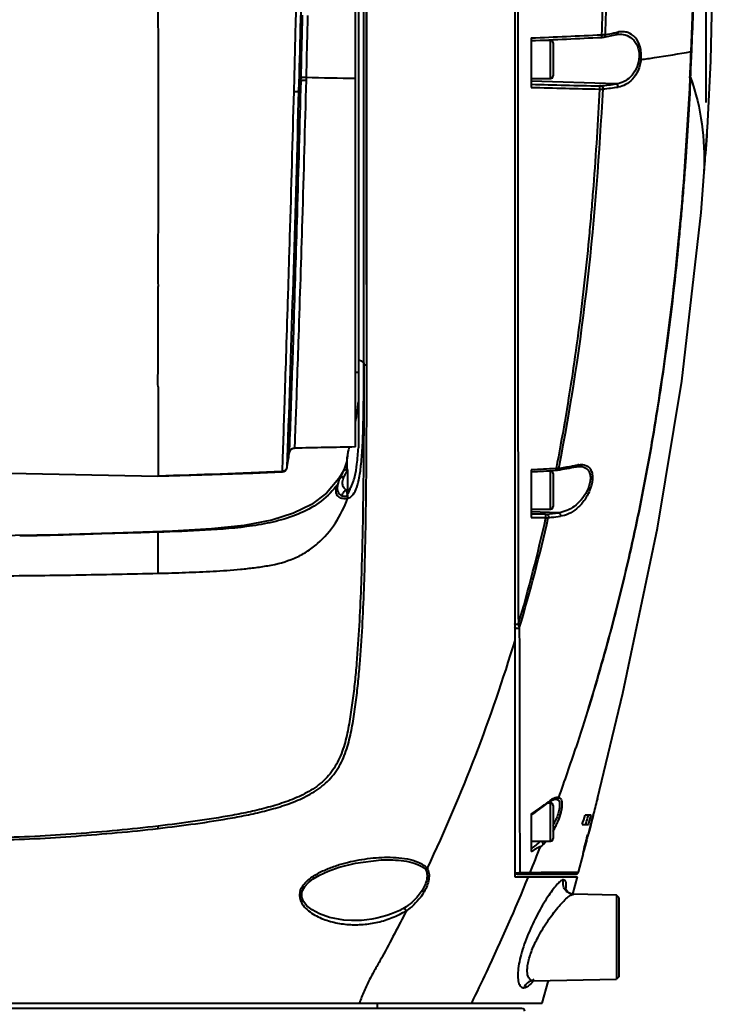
# Model space of a CAD drawing. Header units: millimetres. Extents: x 5828 to 6704, y 123 to 421.
# Drawn here: x 6464.51 to 6470.81, y 240.91 to 249.95 of the extents above; entities that cross this region are included whole.
import ezdxf

# ---------------------------------------------------------------- set-up
doc = ezdxf.new("R2010")
doc.units = ezdxf.units.MM
doc.layers.add('外形图', color=7, linetype='Continuous')
doc.layers.add('尺寸标注', color=7, linetype='Continuous')
doc.styles.add('微软雅黑', font='msyh.ttc', dxfattribs={"height": 1.5})
doc.dimstyles.new('尺寸标注_1_20比例', dxfattribs={"dimtxt": 1.5, "dimasz": 1.25, "dimexe": 0.5, "dimexo": 0.4, "dimgap": 0.5, "dimtad": 1, "dimdec": 1, "dimlfac": 20, "dimdsep": 46, "dimtxsty": '微软雅黑', "dimcen": 0.09, "dimadec": 0, "dimazin": 0, "dimtp": 0.01, "dimtm": 0.01, "dimtfac": 1, "dimtdec": 1, "dimtofl": 0, "dimtmove": 0, "dimatfit": 3, "dimfxl": 1, "dimtolj": 1, "dimarcsym": 0})

# ---------------------------------------------------------------- blocks, each defined once
blk = doc.blocks.new('*D803')
at = {"layer": 'Defpoints', "color": 0}
for p in [(6457.7723, 291.9396), (6457.7723, 248.7937), (6470.7605, 248.7922)]:
    blk.add_point(p, dxfattribs=at)
at = {"layer": '尺寸标注', "color": 0, "lineweight": -2}
for p, q in [((6457.7723, 249.1937), (6457.7723, 292.4396)), ((6470.7605, 249.1922), (6470.7605, 292.4396)), ((6469.5105, 291.9396), (6459.0223, 291.9396))]:
    blk.add_line(p, q, dxfattribs=at)
at = {"layer": '尺寸标注', "color": 0}
for points in [[(6459.0223, 292.1479), (6459.0223, 291.7312), (6457.7723, 291.9396)], [(6469.5105, 291.7312), (6469.5105, 292.1479), (6470.7605, 291.9396)]]:
    blk.add_solid(points, dxfattribs=at)
at = {"layer": '尺寸标注', "color": 0, "insert": (6464.0525, 293.2148), "char_height": 1.5, "attachment_point": 5, "style": '微软雅黑'}
blk.add_mtext('\\A1;\\A1;260', dxfattribs=at)

msp = doc.modelspace()

# ---------------------------------------------------------------- linework, layer by layer
at = {"layer": '外形图', "color": 7, "linetype": 'Continuous'}
for p, q in [((6467.6414, 246.8089), (6467.6414, 254.4427)), ((6467.6679, 246.8026), (6467.6668, 254.4678)), ((6469.0164, 254.4501), (6469.0164, 242.1371)), ((6467.5914, 254.3247), (6467.5914, 246.0464)), ((6467.6667, 248.2616), (6467.6668, 253.8011)), ((6467.5664, 246.0541), (6467.5664, 251.1293)), ((6469.81, 249.8112), (6469.8077, 249.8111)), ((6469.9444, 249.8121), (6469.97, 249.8151)), ((6469.9444, 249.8121), (6469.9444, 249.8121)), ((6469.97, 249.8151), (6469.97, 249.8151)), ((6469.1664, 249.7817), (6469.1664, 249.3309)), ((6469.262, 249.7621), (6469.3414, 249.7621)), ((6469.3414, 249.4121), (6469.3414, 249.7621)), ((6469.3664, 249.7371), (6469.3664, 249.4371)), ((6469.8285, 249.7894), (6469.8285, 249.7894)), ((6467.0664, 249.4188), (6467.0657, 249.3916)), ((6469.1664, 249.4121), (6469.3414, 249.4121)), ((6469.94, 249.3623), (6469.1664, 249.3891)), ((6470.7755, 249.0109), (6470.7762, 249.0216)), ((6467.6678, 246.8027), (6467.6667, 248.2616)), ((6467.5664, 246.7371), (6467.5914, 246.7371)), ((6465.7664, 246.601), (6465.7664, 245.7922)), ((6467.5753, 246.3372), (6467.5749, 246.3354)), ((6467.5753, 246.3372), (6467.575, 246.3354)), ((6466.9437, 245.8723), (6466.9498, 246.0455)), ((6466.9623, 246.0454), (6466.9604, 246.0001)), ((6466.9437, 245.8723), (6466.9536, 245.9461)), ((6466.9551, 245.9587), (6466.9533, 245.9437)), ((6466.9533, 245.9437), (6466.9536, 245.9458)), ((6466.9533, 245.9438), (6466.9533, 245.9437)), ((6466.9536, 245.9458), (6466.9602, 245.9972)), ((6467.4912, 245.9691), (6467.4915, 245.9733)), ((6466.8965, 245.8289), (6466.8967, 245.8334)), ((6467.4916, 245.8464), (6467.4914, 245.6912)), ((6469.1664, 245.8446), (6469.1664, 245.4106)), ((6469.3198, 245.8371), (6469.3414, 245.8371)), ((6469.3414, 245.4871), (6469.3414, 245.8371)), ((6469.3936, 245.8584), (6469.389, 245.8581)), ((6469.39, 245.8415), (6469.39, 245.8415)), ((6469.5759, 245.8744), (6469.576, 245.8744)), ((6469.5995, 245.8772), (6469.5996, 245.8772)), ((6465.7664, 245.7922), (6465.7653, 245.7873)), ((6465.7653, 245.7873), (6465.7653, 245.7873)), ((6467.4136, 245.7514), (6467.4032, 245.7172)), ((6467.4149, 245.7546), (6467.4136, 245.7514)), ((6467.4235, 245.7729), (6467.4149, 245.7546)), ((6467.4457, 245.8226), (6467.415, 245.7661)), ((6469.3664, 245.8121), (6469.3664, 245.5121)), ((6467.4032, 245.7172), (6467.3984, 245.6851)), ((6467.3984, 245.6853), (6467.3984, 245.6852)), ((6467.4914, 245.6912), (6467.4916, 245.6554)), ((6467.491, 245.6479), (6467.4895, 245.6471)), ((6467.491, 245.6479), (6467.4911, 245.648)), ((6469.1664, 245.4871), (6469.3414, 245.4871)), ((6469.4158, 245.4554), (6469.1664, 245.464)), ((6465.7664, 244.9032), (6465.7664, 245.2776)), ((6469.7714, 242.8495), (6469.7697, 242.8429)), ((6469.7699, 242.8429), (6469.7715, 242.8495)), ((6469.7714, 242.8495), (6469.7714, 242.8495)), ((6469.7715, 242.8495), (6469.7714, 242.8495)), ((6469.7715, 242.8495), (6469.7716, 242.8495)), ((6469.7716, 242.8495), (6469.7715, 242.8495)), ((6469.3209, 242.8121), (6469.3414, 242.8121)), ((6469.3321, 242.8273), (6469.3233, 242.8208)), ((6469.3321, 242.8273), (6469.3234, 242.8208)), ((6469.3266, 242.8164), (6469.3447, 242.8287)), ((6469.3266, 242.8164), (6469.3266, 242.8164)), ((6469.3414, 242.4621), (6469.3414, 242.8121)), ((6469.3664, 242.7871), (6469.3664, 242.4871)), ((6469.3871, 242.8448), (6469.3874, 242.8448)), ((6469.3874, 242.8448), (6469.3976, 242.8443)), ((6469.1664, 242.7081), (6469.1664, 242.3673)), ((6469.7127, 242.7001), (6469.6583, 242.7001)), ((6469.679, 242.671), (6469.687, 242.6996)), ((6469.6922, 242.5383), (6469.7325, 242.695)), ((6469.7227, 242.6572), (6469.7305, 242.6872)), ((6469.7319, 242.6951), (6469.7302, 242.6885)), ((6469.6309, 242.6133), (6469.6882, 242.6133)), ((6469.7091, 242.6078), (6469.6892, 242.5319)), ((6469.6922, 242.5383), (6469.7101, 242.6076)), ((6469.6892, 242.5383), (6469.6922, 242.5383)), ((6469.6905, 242.5316), (6469.6922, 242.5383)), ((6469.1664, 242.4621), (6469.3414, 242.4621)), ((6469.6556, 242.4342), (6469.6617, 242.4343)), ((6469.5985, 242.1804), (6469.6423, 242.3485)), ((6467.8297, 242.292), (6467.8313, 242.292)), ((6469.0164, 242.1371), (6469.5871, 242.1371)), ((6469.0414, 242.1621), (6469.5744, 242.1621)), ((6469.0615, 242.1776), (6469.0948, 242.1776)), ((6469.137, 242.1776), (6469.1577, 242.1776)), ((6469.5391, 242.1796), (6469.5952, 242.1805)), ((6469.5441, 241.98), (6469.587, 242.1371)), ((6469.5952, 242.1805), (6469.5986, 242.1807)), ((6469.9419, 241.9709), (6469.5518, 241.9777)), ((6469.9664, 241.9459), (6469.9419, 241.9709)), ((6469.9419, 241.9709), (6469.9419, 241.2032)), ((6469.9664, 241.2282), (6469.9664, 241.9459)), ((6467.5288, 241.7374), (6467.5286, 241.7374)), ((6469.9664, 241.2282), (6469.9419, 241.2032)), ((6469.1872, 241.1901), (6469.9419, 241.2032)), ((6469.2662, 240.9866), (6469.3248, 241.1925)), ((6459.9076, 240.9866), (6469.2662, 240.9866)), ((6467.7664, 240.9371), (6467.7664, 240.9866)), ((6469.0823, 240.9371), (6459.4506, 240.9371))]:
    msp.add_line(p, q, dxfattribs=at)
for points in [[(6470.7762, 249.0216), (6470.8016, 249.5722), (6470.8145, 250.1416), (6470.8149, 250.7216), (6470.8055, 251.2303), (6470.7892, 251.6919)], [(6469.8089, 249.7873), (6469.8171, 249.7879), (6469.8285, 249.7894)], [(6469.7716, 242.8495), (6470.0025, 243.8106), (6470.317, 245.3148), (6470.5391, 246.6554), (6470.7158, 248.1909), (6470.7755, 249.0108)], [(6467.4914, 245.969), (6467.4836, 245.916), (6467.4657, 245.8618), (6467.4475, 245.8216)], [(6461.636, 245.8754), (6463.5101, 245.8328), (6465.7653, 245.7873)], [(6466.8965, 245.8289), (6466.9, 245.8292), (6466.9125, 245.8322), (6466.9232, 245.838), (6466.9317, 245.8457), (6466.9379, 245.8543), (6466.9416, 245.8631), (6466.9434, 245.8708), (6466.9436, 245.872)], [(6469.39, 245.8415), (6469.3983, 245.8422), (6469.4048, 245.8431)], [(6469.576, 245.8744), (6469.5923, 245.8768), (6469.5994, 245.8772)], [(6467.415, 245.7661), (6467.2998, 245.6331), (6467.1632, 245.5303), (6467.0008, 245.4499), (6466.8025, 245.3868), (6466.551, 245.3387), (6466.2531, 245.3077), (6465.8996, 245.2883), (6465.4486, 245.2733), (6464.856, 245.2524), (6464.2664, 245.2435)], [(6465.7653, 245.787), (6466.1643, 245.7992), (6466.6298, 245.817), (6466.8964, 245.8288)], [(6467.4476, 245.8216), (6467.4375, 245.8014), (6467.4235, 245.7729)], [(6469.1664, 242.7006), (6469.208, 242.7297), (6469.2765, 242.7791), (6469.3266, 242.8164)], [(6469.3447, 242.8287), (6469.3737, 242.8423), (6469.3871, 242.8448)], [(6467.0791, 242.0031), (6467.0828, 242.0131), (6467.104, 242.0491), (6467.1364, 242.0838), (6467.1804, 242.1181), (6467.2386, 242.1529), (6467.315, 242.1884), (6467.4179, 242.2251), (6467.5642, 242.262), (6467.7981, 242.291), (6467.8297, 242.292)], [(6469.5744, 242.1621), (6469.5861, 242.165), (6469.5951, 242.173), (6469.5986, 242.1807)], [(6467.5288, 241.7374), (6467.4589, 241.7415), (6467.3278, 241.7661), (6467.2364, 241.7993), (6467.1701, 241.8359), (6467.1232, 241.8736), (6467.0921, 241.9122), (6467.0763, 241.9514), (6467.0762, 241.9915), (6467.0791, 242.0031)], [(6469.5518, 241.9777), (6469.5372, 241.9794), (6469.5043, 241.9942), (6469.4833, 242.0172), (6469.4771, 242.031)], [(6469.1897, 241.2052), (6469.1726, 241.1884), (6469.1744, 241.1882), (6469.1873, 241.1901)]]:
    msp.add_lwpolyline(points, dxfattribs=at)
for centre, radius, start, end in [((6462.938, 392.6986), 143.0526, 272.495439, 272.752566), ((6469.8051, 250.3549), 0.5437, 270.51166, 271.77625), ((6468.0728, 259.083), 9.4579, 280.6979, 281.41311), ((6467.9458, 259.829), 10.1943, 280.72173, 281.16587), ((6468.1888, 258.5931), 8.9347, 281.17182, 281.30651), ((6468.1871, 258.6016), 8.9434, 281.3065, 281.42432), ((6470.0139, 249.4547), 0.3847, 96.60867, 98.29547), ((6463.0653, 389.6922), 140.0673, 272.496518, 272.759586), ((6469.3414, 249.7371), 0.025, 0, 90), ((6431.7487, 251.3507), 38.9112, 357.15252, 357.50511), ((6432.9791, 251.2968), 37.6853, 357.1456, 357.50796), ((6469.4266, 243.0757), 6.5514, 83.51251, 83.6828), ((6455.1676, 251.3832), 12.0638, 350.05378, 350.49765), ((6467.4983, 258.3865), 8.9702, 267.55232, 270.43547), ((6472.4571, 378.0735), 128.7564, 268.535542, 268.811856), ((6469.3414, 249.4371), 0.025, 270, 0), ((6468.8299, 257.7438), 8.4547, 276.60978, 277.54477), ((5995.6807, 262.1995), 471.5457, 358.035987, 358.432367), ((6472.5891, 381.6062), 132.3196, 268.517803, 268.787392), ((6468.7343, 258.5992), 9.3455, 276.67448, 277.52558), ((6465.2613, 246.6915), 2.3411, 353.08851, 354.45726), ((6465.5237, 246.6596), 2.0768, 351.06753, 353.08864), ((6465.7621, 246.6232), 1.8356, 349.54599, 350.9793), ((6464.2963, 301.9071), 56.134, 271.50069, 272.65504), ((6470.2632, 244.4236), 3.1158, 152.82201, 153.3089), ((6462.7076, 350.9527), 105.3234, 273.515823, 273.637665), ((6469.3414, 245.8121), 0.025, 0, 90), ((6469.3987, 246.0666), 0.2083, 268.58338, 271.02245), ((6468.1811, 253.0284), 7.2887, 279.66591, 281.03301), ((6468.0491, 253.8478), 8.1047, 279.72236, 280.54769), ((6468.3891, 252.008), 6.2338, 280.5712, 280.95342), ((6468.3847, 252.0308), 6.257, 280.95327, 281.1033), ((6469.6279, 245.6946), 0.2, 98.13612, 101.03723), ((6468.7875, 245.1598), 1.4666, 153.72263, 154.88346), ((6469.2813, 244.9184), 2.0163, 153.33819, 153.78461), ((6466.7685, 246.1817), 0.788, 321.78242, 323.44399), ((6468.429, 245.2211), 1.139, 154.30305, 154.44734), ((6467.3688, 245.7384), 0.0417, 321.50884, 325.10085), ((6469.3414, 245.5121), 0.025, 270, 0), ((6453.8103, 248.8874), 15.8754, 343.71444, 347.348), ((6453.782, 248.9497), 15.9382, 343.42482, 347.16887), ((6468.5804, 252.6005), 7.1938, 275.79038, 276.66847), ((6470.7571, 244.8839), 1.766, 194.70787, 195.80083), ((6466.3903, 246.74), 4.8953, 304.54913, 306.81124), ((6469.3414, 242.7871), 0.025, 0, 90), ((6437.2579, 251.0894), 33.5414, 345.50667, 345.76724), ((6435.8793, 251.3234), 34.9356, 345.70113, 345.95129), ((6468.8127, 242.9004), 0.6278, 335.19721, 338.25526), ((6447.9641, 249.5107), 22.7381, 342.34184, 342.57111), ((6443.4882, 250.067), 27.215, 344.10565, 344.23099), ((6443.3287, 250.1052), 27.4034, 344.13379, 344.32229), ((6437.3963, 251.0537), 33.3984, 345.35186, 345.49487), ((6468.7935, 242.9091), 0.6488, 331.86204, 334.57827), ((6468.7375, 242.8997), 0.7192, 331.02998, 333.75795), ((6468.7948, 242.9085), 0.6474, 334.57628, 335.21372), ((6468.712, 242.9126), 0.7479, 333.74057, 334.08308), ((6468.6961, 242.9202), 0.7655, 334.08918, 337.06054), ((6468.6995, 242.9189), 0.7618, 337.05081, 338.92242), ((6469.3414, 242.4871), 0.025, 270, 0), ((6475.5998, 240.8833), 6.1433, 164.64787, 164.98333), ((6466.0404, 243.4631), 3.7656, 344.68738, 345.13161), ((6469.553, 242.5971), 0.1507, 324.57464, 329.44515), ((6453.8993, 246.691), 16.3285, 345.1164, 345.24348), ((6451.8773, 249.1833), 18.6464, 337.93163, 338.70351), ((6467.6279, 244.4025), 2.532, 307.42103, 309.94208), ((6464.9303, 243.7072), 4.9027, 344.74921, 345.01308), ((6469.0414, 242.1871), 0.025, 180, 270), ((6467.1942, 241.9671), 0.1386, 162.70928, 163.84786), ((6467.2048, 241.9632), 0.1498, 161.41732, 162.45432), ((6467.0598, 240.0596), 2.2471, 59.77732, 60.32886), ((6469.0219, 242.068), 0.4614, 354.90819, 355.67305), ((6468.8721, 241.4335), 0.3983, 321.67432, 321.97576), ((6469.0823, 240.9121), 0.025, 1, 90)]:
    msp.add_arc(centre, radius, start, end, dxfattribs=at)
for points, knots in [([(6467.273, 265.7851), (6467.2359, 265.4392), (6467.2422, 264.9154), (6467.2378, 264.2198), (6467.235, 263.6978), (6467.2329, 263.1761), (6467.2274, 262.481), (6467.2217, 261.613), (6467.2128, 260.5726), (6467.2022, 259.5343), (6467.1899, 258.4986), (6467.1715, 257.1255), (6467.1439, 255.4195), (6467.1036, 253.3831), (6467.0572, 251.343), (6467.0213, 249.9812), (6467.0028, 249.2938)], [0, 0, 0, 0, 0.063291, 0.094943, 0.126588, 0.158221, 0.189839, 0.253018, 0.316102, 0.379068, 0.441886, 0.504475, 0.628839, 0.752232, 0.874923, 1, 1, 1, 1]), ([(6469.0421, 254.4497), (6469.0422, 254.4483), (6469.0418, 254.4424), (6469.0422, 254.4292), (6469.042, 254.4073), (6469.0421, 254.3767), (6469.0421, 254.3373), (6469.0421, 254.2676), (6469.0421, 254.1591), (6469.0422, 254.0039), (6469.0422, 253.8163), (6469.0423, 253.5979), (6469.0424, 253.2507), (6469.0425, 252.7549), (6469.0426, 252.097), (6469.0428, 251.3707), (6469.0429, 250.5992), (6469.043, 249.8074), (6469.0431, 248.7676), (6469.0437, 247.4867), (6469.0458, 245.9617), (6469.0478, 244.9447), (6469.049, 244.4355)], [0, 0, 0, 0, 0.000441, 0.001758, 0.003948, 0.007007, 0.010935, 0.015729, 0.027898, 0.04344, 0.062228, 0.084094, 0.108852, 0.16624, 0.232634, 0.305948, 0.383819, 0.463745, 0.543154, 0.69533, 0.847455, 1, 1, 1, 1]), ([(6469.81, 249.8112), (6469.8192, 250.0734), (6469.8337, 250.5916), (6469.8464, 251.3515), (6469.8484, 252.0687), (6469.8461, 252.7206), (6469.8456, 253.287), (6469.8466, 253.75), (6469.8463, 254.0946), (6469.846, 254.2831), (6469.8463, 254.3555)], [0, 0, 0, 0, 0.173231, 0.342175, 0.501648, 0.646637, 0.772533, 0.875538, 0.952239, 1, 1, 1, 1]), ([(6469.8423, 249.8126), (6469.8517, 250.0739), (6469.8669, 250.59), (6469.8801, 251.3469), (6469.8821, 252.0614), (6469.8804, 252.711), (6469.8797, 253.2756), (6469.8809, 253.7371), (6469.8804, 254.0808), (6469.88, 254.2689), (6469.8802, 254.3411)], [0, 0, 0, 0, 0.173163, 0.342035, 0.501447, 0.646447, 0.772349, 0.875403, 0.952161, 1, 1, 1, 1]), ([(6470.6229, 249.6569), (6470.641, 250.0787), (6470.6634, 250.8768), (6470.6688, 251.9492), (6470.6689, 252.7313), (6470.6686, 253.1374), (6470.6692, 253.2692)], [0, 0, 0, 0, 0.350573, 0.662852, 0.890509, 1, 1, 1, 1]), ([(6470.6287, 249.6582), (6470.6386, 249.887), (6470.6545, 250.3396), (6470.6682, 251.0012), (6470.6733, 251.6188), (6470.6739, 252.0935), (6470.6739, 252.4311), (6470.6737, 252.6461), (6470.6735, 252.832), (6470.6733, 252.9867), (6470.6732, 253.0957), (6470.6732, 253.1656), (6470.6732, 253.2061), (6470.6733, 253.2353), (6470.6732, 253.2613), (6470.6736, 253.2674), (6470.6733, 253.2798), (6470.6735, 253.2785)], [0, 0, 0, 0, 0.189739, 0.375188, 0.548264, 0.70144, 0.76846, 0.828024, 0.879534, 0.922465, 0.956276, 0.969674, 0.980686, 0.98926, 0.995342, 0.998915, 1, 1, 1, 1]), ([(6467.0501, 249.2995), (6467.0606, 249.6866), (6467.0741, 250.2009), (6467.0875, 250.7152), (6467.0908, 250.8424)], [0, 0, 0, 0, 0.752665, 1, 1, 1, 1]), ([(6465.7664, 250.4842), (6465.7629, 250.3538), (6465.7638, 250.0925), (6465.7682, 249.7014), (6465.7664, 249.3127), (6465.7659, 248.8092), (6465.7679, 248.2109), (6465.7646, 247.7406), (6465.7664, 247.5158)], [0, 0, 0, 0, 0.131821, 0.26403, 0.395342, 0.524667, 0.772852, 1, 1, 1, 1]), ([(6467.0803, 249.9883), (6467.0791, 249.9407), (6467.0744, 249.7508), (6467.0698, 249.561), (6467.0664, 249.4188)], [0, 0, 0, 0, 0.250794, 1, 1, 1, 1]), ([(6467.1291, 249.9871), (6467.1279, 249.94), (6467.1232, 249.7525), (6467.1186, 249.5649), (6467.1152, 249.4244)], [0, 0, 0, 0, 0.250798, 1, 1, 1, 1]), ([(6469.8102, 249.7985), (6469.8102, 249.7994), (6469.8103, 249.8036), (6469.8101, 249.8079), (6469.81, 249.8112)], [0, 0, 0, 0, 0.220557, 1, 1, 1, 1]), ([(6469.8423, 249.8126), (6469.8409, 249.8125), (6469.8341, 249.8119), (6469.8273, 249.8116), (6469.822, 249.8114)], [0, 0, 0, 0, 0.217762, 1, 1, 1, 1]), ([(6469.8285, 249.7894), (6469.8327, 249.7902), (6469.841, 249.7972), (6469.8426, 249.8073), (6469.8423, 249.8126)], [0, 0, 0, 0, 0.441308, 1, 1, 1, 1]), ([(6469.9444, 249.8121), (6469.9485, 249.8129), (6469.9535, 249.8168), (6469.9561, 249.8219), (6469.9566, 249.8233)], [0, 0, 0, 0, 0.729925, 1, 1, 1, 1]), ([(6469.9566, 249.8233), (6469.957, 249.8242), (6469.9583, 249.8281), (6469.9587, 249.8322), (6469.9586, 249.8354)], [0, 0, 0, 0, 0.230831, 1, 1, 1, 1]), ([(6470.1667, 249.5852), (6470.1683, 249.6052), (6470.1699, 249.6444), (6470.1577, 249.7149), (6470.1217, 249.7873), (6470.0598, 249.8298), (6470.008, 249.8399), (6469.9824, 249.8383), (6469.9696, 249.8368)], [0, 0, 0, 0, 0.162395, 0.315774, 0.577457, 0.793532, 0.896008, 1, 1, 1, 1]), ([(6469.97, 249.8151), (6469.9935, 249.816), (6470.0426, 249.8085), (6470.1075, 249.7627), (6470.1483, 249.6834), (6470.1515, 249.6199), (6470.1474, 249.5869)], [0, 0, 0, 0, 0.214139, 0.437733, 0.697687, 1, 1, 1, 1]), ([(6469.8089, 249.7873), (6469.8092, 249.7873), (6469.8096, 249.7889), (6469.8101, 249.7921), (6469.8102, 249.7958), (6469.8102, 249.7985)], [0, 0, 0, 0, 0.093382, 0.306395, 1, 1, 1, 1]), ([(6470.1667, 249.5852), (6470.2075, 249.5908), (6470.3599, 249.6126), (6470.5118, 249.6377), (6470.6229, 249.6569)], [0, 0, 0, 0, 0.267692, 1, 1, 1, 1]), ([(6470.6229, 249.6569), (6470.6235, 249.657), (6470.6255, 249.6573), (6470.6275, 249.6576), (6470.6287, 249.6582)], [0, 0, 0, 0, 0.32898, 1, 1, 1, 1]), ([(6470.1474, 249.5869), (6470.14, 249.5279), (6470.1001, 249.4436), (6470.0111, 249.3794), (6469.9633, 249.365), (6469.94, 249.3623)], [0, 0, 0, 0, 0.549147, 0.783971, 1, 1, 1, 1]), ([(6470.1668, 249.5852), (6470.1629, 249.5506), (6470.1453, 249.486), (6470.0952, 249.4068), (6470.0311, 249.3541), (6469.9819, 249.3374), (6469.9582, 249.3342)], [0, 0, 0, 0, 0.299374, 0.565074, 0.794515, 1, 1, 1, 1]), ([(6467.0659, 249.3916), (6467.0558, 248.9863), (6467.0352, 248.2374), (6467.0045, 247.2419), (6466.98, 246.5272), (6466.9671, 246.156), (6466.9618, 246.0315)], [0, 0, 0, 0, 0.361803, 0.668555, 0.888802, 1, 1, 1, 1]), ([(6467.1146, 249.397), (6467.104, 248.9721), (6467.0822, 248.1942), (6467.0534, 247.2802), (6467.0331, 246.6869), (6467.0222, 246.3781), (6467.0143, 246.1743), (6467.0108, 246.0745), (6467.0091, 246.0433)], [0, 0, 0, 0, 0.379986, 0.69577, 0.817656, 0.910707, 0.972082, 1, 1, 1, 1]), ([(6467.0659, 249.3916), (6467.0671, 249.393), (6467.073, 249.3945), (6467.0831, 249.3962), (6467.0978, 249.3971), (6467.1087, 249.3971), (6467.1146, 249.397)], [0, 0, 0, 0, 0.114334, 0.336495, 0.645485, 1, 1, 1, 1]), ([(6467.0664, 249.4193), (6467.0677, 249.4209), (6467.0738, 249.4221), (6467.0835, 249.4237), (6467.0981, 249.4245), (6467.109, 249.4246), (6467.1152, 249.4244)], [0, 0, 0, 0, 0.126372, 0.337372, 0.623033, 1, 1, 1, 1]), ([(6470.6176, 249.4201), (6470.6047, 249.1621), (6470.5855, 248.8424), (6470.5573, 248.4609), (6470.5416, 248.2746), (6470.5246, 248.0877), (6470.5019, 247.8374), (6470.4699, 247.523), (6470.4234, 247.1442), (6470.3716, 246.7635), (6470.2955, 246.2528), (6470.183, 245.6114), (6470.0135, 244.8423), (6469.8123, 244.0735), (6469.6566, 243.565), (6469.5721, 243.312)], [0, 0, 0, 0, 0.124647, 0.154554, 0.184622, 0.214866, 0.245096, 0.305914, 0.367408, 0.429252, 0.491337, 0.616597, 0.743424, 0.87128, 1, 1, 1, 1]), ([(6470.6119, 249.4177), (6470.5866, 248.9109), (6470.5172, 247.8955), (6470.3575, 246.6278), (6470.1801, 245.6109), (6470.0109, 244.842), (6469.8097, 244.0736), (6469.6548, 243.5652), (6469.5721, 243.312)], [0, 0, 0, 0, 0.245063, 0.491271, 0.616565, 0.743437, 0.871357, 1, 1, 1, 1]), ([(6469.94, 249.3623), (6469.9454, 249.3615), (6469.9559, 249.353), (6469.9585, 249.3406), (6469.9582, 249.3342)], [0, 0, 0, 0, 0.460147, 1, 1, 1, 1]), ([(6470.6118, 249.4177), (6470.6125, 249.4179), (6470.6145, 249.4184), (6470.6165, 249.4192), (6470.6176, 249.4201)], [0, 0, 0, 0, 0.317252, 1, 1, 1, 1]), ([(6470.6176, 249.4201), (6470.6677, 249.2842), (6470.7345, 249.0028), (6470.7451, 248.7153), (6470.7418, 248.5738)], [0, 0, 0, 0, 0.505738, 1, 1, 1, 1]), ([(6467.0028, 249.2938), (6466.9909, 248.8524), (6466.9727, 248.2159), (6466.9481, 247.4094), (6466.9322, 246.904), (6466.9188, 246.4874), (6466.9078, 246.1713), (6466.9018, 245.9646), (6466.8972, 245.8642), (6466.8966, 245.8334)], [0, 0, 0, 0, 0.382677, 0.551738, 0.699218, 0.820783, 0.912939, 0.973277, 1, 1, 1, 1]), ([(6467.0029, 249.2937), (6467.0088, 249.2936), (6467.0193, 249.2936), (6467.0334, 249.2947), (6467.043, 249.2963), (6467.0487, 249.2979), (6467.05, 249.2994)], [0, 0, 0, 0, 0.372473, 0.660492, 0.875475, 1, 1, 1, 1]), ([(6469.7889, 249.3162), (6469.7727, 249.0219), (6469.7509, 248.656), (6469.7153, 248.2193), (6469.6905, 247.9334), (6469.6532, 247.5759), (6469.6025, 247.1467), (6469.522, 246.5731), (6469.4489, 246.1439), (6469.3936, 245.8584)], [0, 0, 0, 0, 0.253873, 0.315618, 0.377342, 0.501113, 0.625133, 0.749583, 1, 1, 1, 1]), ([(6469.4178, 245.8595), (6469.53, 246.4278), (6469.7042, 247.5775), (6469.7891, 248.7361), (6469.8205, 249.3171)], [0, 0, 0, 0, 0.498923, 1, 1, 1, 1]), ([(6469.8031, 249.3453), (6469.802, 249.3452), (6469.7967, 249.3447), (6469.7914, 249.3447), (6469.7872, 249.3448)], [0, 0, 0, 0, 0.212724, 1, 1, 1, 1]), ([(6469.7873, 249.3448), (6469.788, 249.3438), (6469.7883, 249.3402), (6469.7889, 249.3343), (6469.7891, 249.3258), (6469.789, 249.3196), (6469.7889, 249.3162)], [0, 0, 0, 0, 0.128311, 0.349423, 0.640441, 1, 1, 1, 1]), ([(6469.7889, 249.3162), (6469.7918, 249.3161), (6469.8024, 249.316), (6469.8129, 249.3162), (6469.8205, 249.3171)], [0, 0, 0, 0, 0.279329, 1, 1, 1, 1]), ([(6469.8031, 249.3453), (6469.8084, 249.3444), (6469.8184, 249.3356), (6469.8208, 249.3235), (6469.8205, 249.3171)], [0, 0, 0, 0, 0.453764, 1, 1, 1, 1]), ([(6470.7418, 248.5738), (6470.7455, 248.6132), (6470.7585, 248.7588), (6470.7693, 248.9045), (6470.7755, 249.0109)], [0, 0, 0, 0, 0.270712, 1, 1, 1, 1]), ([(6465.7664, 246.6026), (6465.7651, 246.6697), (6465.7674, 246.8103), (6465.7693, 247.0302), (6465.7682, 247.2677), (6465.7672, 247.4317), (6465.7664, 247.5163)], [0, 0, 0, 0, 0.220447, 0.46165, 0.722004, 1, 1, 1, 1]), ([(6467.5914, 246.8451), (6467.5979, 246.8451), (6467.6104, 246.8434), (6467.6268, 246.8358), (6467.6384, 246.8239), (6467.6414, 246.8137), (6467.6414, 246.8089)], [0, 0, 0, 0, 0.285451, 0.551512, 0.787656, 1, 1, 1, 1]), ([(6467.6415, 246.8089), (6467.6415, 246.5834), (6467.6408, 246.2448), (6467.6372, 245.7927), (6467.6327, 245.4523), (6467.6257, 245.1112), (6467.6152, 244.7694), (6467.5997, 244.4272), (6467.5807, 244.1418), (6467.5596, 243.9137), (6467.5398, 243.7428), (6467.5151, 243.5725), (6467.4831, 243.4037), (6467.4352, 243.2392), (6467.353, 243.0889), (6467.2327, 242.9682), (6467.088, 242.8815), (6466.9323, 242.8181), (6466.7715, 242.7686), (6466.6075, 242.7292), (6466.3858, 242.6855), (6466.1054, 242.6414), (6465.8798, 242.6125), (6465.7665, 242.5993)], [0, 0, 0, 0, 0.124235, 0.186591, 0.249109, 0.311778, 0.374583, 0.437511, 0.500557, 0.532125, 0.563724, 0.595349, 0.626943, 0.658348, 0.689416, 0.720241, 0.750985, 0.781797, 0.812669, 0.843625, 0.874687, 0.937139, 1, 1, 1, 1]), ([(6465.7665, 242.5781), (6465.8802, 242.5913), (6466.1068, 242.6195), (6466.3885, 242.663), (6466.6115, 242.7061), (6466.7768, 242.7452), (6466.9397, 242.7938), (6467.0981, 242.8573), (6467.2475, 242.9438), (6467.3736, 243.0654), (6467.4613, 243.2181), (6467.5116, 243.3856), (6467.5449, 243.5561), (6467.5694, 243.7276), (6467.5894, 243.8993), (6467.6104, 244.1283), (6467.6291, 244.4147), (6467.6442, 244.758), (6467.6543, 245.1007), (6467.6608, 245.4427), (6467.6648, 245.784), (6467.6675, 246.2372), (6467.6685, 246.5767), (6467.6678, 246.8027)], [0, 0, 0, 0, 0.062651, 0.124929, 0.155942, 0.186899, 0.217846, 0.248877, 0.280124, 0.311715, 0.343533, 0.375325, 0.406983, 0.438568, 0.470093, 0.501569, 0.564393, 0.62707, 0.689605, 0.751998, 0.814243, 0.876331, 1, 1, 1, 1]), ([(6467.629, 246.0622), (6467.6349, 246.1734), (6467.6407, 246.4224), (6467.6414, 246.6713), (6467.6414, 246.8089)], [0, 0, 0, 0, 0.447441, 1, 1, 1, 1]), ([(6467.6415, 246.8089), (6467.6415, 246.8077), (6467.6446, 246.8055), (6467.6532, 246.8033), (6467.6616, 246.8026), (6467.6678, 246.8027)], [0, 0, 0, 0, 0.124377, 0.337525, 1, 1, 1, 1]), ([(6467.0091, 246.0434), (6466.9949, 246.0431), (6466.9703, 246.0302), (6466.9615, 246.0068), (6466.9602, 245.9972)], [0, 0, 0, 0, 0.595007, 1, 1, 1, 1]), ([(6466.9605, 246.0001), (6466.962, 246.0115), (6466.9736, 246.0342), (6466.9975, 246.0431), (6467.0091, 246.0433)], [0, 0, 0, 0, 0.498983, 1, 1, 1, 1]), ([(6467.5071, 246.0528), (6467.5059, 246.0483), (6467.5015, 246.031), (6467.4973, 246.0135), (6467.4949, 246.0004)], [0, 0, 0, 0, 0.25723, 1, 1, 1, 1]), ([(6467.5587, 245.7838), (6467.5677, 245.8215), (6467.581, 245.909), (6467.5883, 245.997), (6467.5914, 246.0464)], [0, 0, 0, 0, 0.438899, 1, 1, 1, 1]), ([(6467.5993, 245.7734), (6467.6074, 245.8158), (6467.6196, 245.912), (6467.6262, 246.0086), (6467.629, 246.0622)], [0, 0, 0, 0, 0.446069, 1, 1, 1, 1]), ([(6467.4916, 245.8464), (6467.4911, 245.8557), (6467.4901, 245.8802), (6467.489, 245.9211), (6467.4902, 245.9527), (6467.4912, 245.9691)], [0, 0, 0, 0, 0.228326, 0.597885, 1, 1, 1, 1]), ([(6466.8967, 245.8334), (6466.9079, 245.8339), (6466.931, 245.8431), (6466.9422, 245.8652), (6466.9437, 245.8764)], [0, 0, 0, 0, 0.498694, 1, 1, 1, 1]), ([(6467.4918, 245.847), (6467.4828, 245.8473), (6467.4645, 245.8431), (6467.4514, 245.8294), (6467.4476, 245.8216)], [0, 0, 0, 0, 0.507306, 1, 1, 1, 1]), ([(6469.39, 245.8415), (6469.3908, 245.8416), (6469.3924, 245.8445), (6469.3927, 245.8469), (6469.393, 245.8486)], [0, 0, 0, 0, 0.324109, 1, 1, 1, 1]), ([(6469.393, 245.8486), (6469.3931, 245.8494), (6469.3934, 245.8526), (6469.3936, 245.8559), (6469.3936, 245.8584)], [0, 0, 0, 0, 0.22257, 1, 1, 1, 1]), ([(6469.4178, 245.8595), (6469.4166, 245.8593), (6469.4115, 245.8587), (6469.4064, 245.8585), (6469.4025, 245.8584)], [0, 0, 0, 0, 0.226038, 1, 1, 1, 1]), ([(6469.409, 245.8447), (6469.4101, 245.8453), (6469.4148, 245.849), (6469.4171, 245.855), (6469.4178, 245.8595)], [0, 0, 0, 0, 0.224627, 1, 1, 1, 1]), ([(6469.5995, 245.8772), (6469.6196, 245.8779), (6469.6511, 245.8734), (6469.6835, 245.8476), (6469.6999, 245.8186), (6469.7069, 245.7818), (6469.7034, 245.7235), (6469.6772, 245.6494), (6469.6253, 245.572), (6469.5438, 245.4951), (6469.4663, 245.4605), (6469.4158, 245.4554)], [0, 0, 0, 0, 0.095606, 0.14204, 0.192527, 0.250994, 0.318336, 0.468267, 0.618734, 0.75828, 1, 1, 1, 1]), ([(6469.5996, 245.8926), (6469.6211, 245.8957), (6469.6553, 245.8947), (6469.6928, 245.8713), (6469.7134, 245.8423), (6469.7242, 245.8034), (6469.7254, 245.7391), (6469.7021, 245.6541), (6469.6511, 245.5632), (6469.5851, 245.4907), (6469.5117, 245.4419), (6469.4584, 245.4253), (6469.4327, 245.4223)], [0, 0, 0, 0, 0.094279, 0.139213, 0.187906, 0.244995, 0.312172, 0.465694, 0.620779, 0.762151, 0.887652, 1, 1, 1, 1]), ([(6469.5864, 245.8821), (6469.5868, 245.8827), (6469.5883, 245.8854), (6469.5892, 245.8885), (6469.5897, 245.8909)], [0, 0, 0, 0, 0.224646, 1, 1, 1, 1]), ([(6467.4596, 245.7823), (6467.4503, 245.7824), (6467.4316, 245.7775), (6467.4187, 245.7628), (6467.4149, 245.7546)], [0, 0, 0, 0, 0.50457, 1, 1, 1, 1]), ([(6467.4917, 245.6574), (6467.4826, 245.6613), (6467.465, 245.6727), (6467.4477, 245.7016), (6467.446, 245.7408), (6467.4542, 245.7676), (6467.4596, 245.7823)], [0, 0, 0, 0, 0.20852, 0.422587, 0.673851, 1, 1, 1, 1]), ([(6467.5221, 245.6873), (6467.5305, 245.7), (6467.545, 245.7318), (6467.5543, 245.7651), (6467.5587, 245.7838)], [0, 0, 0, 0, 0.442157, 1, 1, 1, 1]), ([(6467.5678, 245.6623), (6467.5711, 245.6699), (6467.585, 245.7059), (6467.5937, 245.7437), (6467.5993, 245.7734)], [0, 0, 0, 0, 0.215843, 1, 1, 1, 1]), ([(6467.3876, 245.6942), (6467.3432, 245.6379), (6467.2377, 245.5374), (6467.0458, 245.4358), (6466.8391, 245.3722), (6466.5561, 245.3203), (6466.1973, 245.2922), (6465.9101, 245.282), (6465.7664, 245.2776)], [0, 0, 0, 0, 0.124749, 0.249623, 0.374634, 0.499703, 0.749822, 1, 1, 1, 1]), ([(6467.4937, 245.5859), (6467.48, 245.5825), (6467.4518, 245.581), (6467.4182, 245.593), (6467.3986, 245.6121), (6467.3851, 245.6403), (6467.388, 245.6658), (6467.392, 245.6825)], [0, 0, 0, 0, 0.242931, 0.474262, 0.587535, 0.705775, 1, 1, 1, 1]), ([(6467.392, 245.6825), (6467.3926, 245.6849), (6467.3952, 245.695), (6467.3986, 245.7049), (6467.4014, 245.7124)], [0, 0, 0, 0, 0.235009, 1, 1, 1, 1]), ([(6467.3984, 245.6852), (6467.3975, 245.6688), (6467.4035, 245.6358), (6467.4296, 245.6153), (6467.4428, 245.6093)], [0, 0, 0, 0, 0.530354, 1, 1, 1, 1]), ([(6467.4729, 245.6534), (6467.4644, 245.6497), (6467.4493, 245.6372), (6467.4432, 245.6186), (6467.4428, 245.6093)], [0, 0, 0, 0, 0.49928, 1, 1, 1, 1]), ([(6467.4895, 245.6471), (6467.489, 245.6471), (6467.4894, 245.6487), (6467.4896, 245.6494), (6467.4897, 245.6498)], [0, 0, 0, 0, 0.55263, 1, 1, 1, 1]), ([(6467.4897, 245.6498), (6467.4899, 245.6502), (6467.4904, 245.652), (6467.491, 245.6539), (6467.4916, 245.6554)], [0, 0, 0, 0, 0.197901, 1, 1, 1, 1]), ([(6467.4911, 245.648), (6467.4912, 245.6481), (6467.4913, 245.6483), (6467.4912, 245.6486), (6467.4913, 245.6487)], [0, 0, 0, 0, 0.490395, 1, 1, 1, 1]), ([(6467.4913, 245.6487), (6467.4913, 245.6488), (6467.4914, 245.649), (6467.4915, 245.6491), (6467.4915, 245.6492)], [0, 0, 0, 0, 0.480313, 1, 1, 1, 1]), ([(6467.5221, 245.6873), (6467.5191, 245.6826), (6467.5134, 245.674), (6467.5059, 245.6643), (6467.5002, 245.6581), (6467.4965, 245.6545), (6467.4936, 245.6518), (6467.4917, 245.6501), (6467.4915, 245.6492)], [0, 0, 0, 0, 0.342955, 0.628748, 0.750728, 0.857095, 0.944443, 1, 1, 1, 1]), ([(6467.4937, 245.5859), (6467.5096, 245.5894), (6467.542, 245.6112), (6467.5597, 245.6438), (6467.5678, 245.6623)], [0, 0, 0, 0, 0.446437, 1, 1, 1, 1]), ([(6467.4977, 245.6277), (6467.4988, 245.6301), (6467.5028, 245.6389), (6467.5071, 245.6477), (6467.51, 245.6542)], [0, 0, 0, 0, 0.26953, 1, 1, 1, 1]), ([(6467.51, 245.6542), (6467.5111, 245.6567), (6467.5157, 245.6675), (6467.5196, 245.6786), (6467.5221, 245.6873)], [0, 0, 0, 0, 0.234848, 1, 1, 1, 1]), ([(6465.7664, 244.9032), (6465.8501, 244.9053), (6466.0174, 244.9101), (6466.2683, 244.9208), (6466.4771, 244.9353), (6466.6436, 244.9534), (6466.8091, 244.9764), (6466.9727, 245.0183), (6467.1213, 245.0958), (6467.2543, 245.1963), (6467.392, 245.3561), (6467.4644, 245.5078), (6467.4937, 245.5859)], [0, 0, 0, 0, 0.125285, 0.250579, 0.37585, 0.438509, 0.501198, 0.626283, 0.688589, 0.750798, 0.875082, 1, 1, 1, 1]), ([(6467.4428, 245.6093), (6467.4509, 245.6056), (6467.4653, 245.603), (6467.483, 245.6099), (6467.4902, 245.6166), (6467.4936, 245.6203)], [0, 0, 0, 0, 0.478319, 0.729615, 1, 1, 1, 1]), ([(6469.2949, 245.4429), (6469.2959, 245.4429), (6469.2997, 245.443), (6469.3034, 245.4431), (6469.3062, 245.4434)], [0, 0, 0, 0, 0.275393, 1, 1, 1, 1]), ([(6469.2999, 245.4103), (6469.3005, 245.4173), (6469.3003, 245.4273), (6469.298, 245.4379), (6469.2962, 245.4422), (6469.2949, 245.4429)], [0, 0, 0, 0, 0.625705, 0.863308, 1, 1, 1, 1]), ([(6469.2999, 245.4103), (6469.3019, 245.4102), (6469.3093, 245.4098), (6469.3168, 245.4098), (6469.3222, 245.4102)], [0, 0, 0, 0, 0.275803, 1, 1, 1, 1]), ([(6469.3062, 245.4434), (6469.312, 245.4424), (6469.3225, 245.4311), (6469.3236, 245.4173), (6469.3222, 245.4102)], [0, 0, 0, 0, 0.450495, 1, 1, 1, 1]), ([(6469.3222, 245.4102), (6469.3316, 245.4112), (6469.3684, 245.415), (6469.4053, 245.4191), (6469.4327, 245.4223)], [0, 0, 0, 0, 0.255031, 1, 1, 1, 1]), ([(6469.4158, 245.4554), (6469.4218, 245.4544), (6469.4328, 245.4436), (6469.4341, 245.4294), (6469.4327, 245.4223)], [0, 0, 0, 0, 0.457198, 1, 1, 1, 1]), ([(6465.7664, 245.2776), (6465.6615, 245.2745), (6465.4517, 245.2693), (6465.1369, 245.2593), (6464.8222, 245.2483), (6464.6123, 245.2443), (6464.5073, 245.2431)], [0, 0, 0, 0, 0.25, 0.5, 0.750001, 1, 1, 1, 1]), ([(6464.2664, 244.8809), (6464.5165, 244.8809), (6464.8915, 244.8852), (6465.3915, 244.8953), (6465.6415, 244.9002), (6465.7664, 244.9033)], [0, 0, 0, 0, 0.499992, 0.749992, 1, 1, 1, 1]), ([(6469.049, 244.4355), (6469.0416, 244.4348), (6469.0311, 244.4354), (6469.0203, 244.4382), (6469.0164, 244.4414), (6469.0164, 244.4429)], [0, 0, 0, 0, 0.641618, 0.867847, 1, 1, 1, 1]), ([(6469.0578, 244.403), (6469.0534, 244.4013), (6469.0441, 244.3998), (6469.0303, 244.4005), (6469.0164, 244.4057), (6469.0164, 244.4117)], [0, 0, 0, 0, 0.315926, 0.600878, 1, 1, 1, 1]), ([(6469.0579, 244.403), (6469.0583, 244.2088), (6469.0597, 243.467), (6469.0608, 242.7252), (6469.0615, 242.1776)], [0, 0, 0, 0, 0.261835, 1, 1, 1, 1]), ([(6469.0165, 244.2913), (6468.909, 243.9384), (6468.6689, 243.2361), (6468.3773, 242.5536), (6468.2185, 242.2166)], [0, 0, 0, 0, 0.497564, 1, 1, 1, 1]), ([(6469.418, 242.8603), (6469.4448, 242.9353), (6469.4976, 243.0854), (6469.5475, 243.2365), (6469.5723, 243.3119)], [0, 0, 0, 0, 0.50064, 1, 1, 1, 1]), ([(6469.3654, 242.8484), (6469.3626, 242.847), (6469.3511, 242.8407), (6469.3402, 242.8333), (6469.3321, 242.8273)], [0, 0, 0, 0, 0.235601, 1, 1, 1, 1]), ([(6469.418, 242.8603), (6469.414, 242.8609), (6469.3957, 242.8614), (6469.378, 242.8548), (6469.3654, 242.8484)], [0, 0, 0, 0, 0.219679, 1, 1, 1, 1]), ([(6469.418, 242.8603), (6469.4163, 242.856), (6469.4109, 242.8482), (6469.402, 242.8447), (6469.3976, 242.8443)], [0, 0, 0, 0, 0.510881, 1, 1, 1, 1]), ([(6469.418, 242.8603), (6469.4227, 242.8594), (6469.4326, 242.8547), (6469.4421, 242.8393), (6469.4466, 242.8179), (6469.447, 242.7907), (6469.4432, 242.7583), (6469.4327, 242.7086), (6469.4202, 242.6705), (6469.4103, 242.6449)], [0, 0, 0, 0, 0.062296, 0.133183, 0.225159, 0.342717, 0.484251, 0.645117, 1, 1, 1, 1]), ([(6469.3266, 242.8164), (6469.3274, 242.8169), (6469.3304, 242.8198), (6469.3318, 242.8241), (6469.3321, 242.8273)], [0, 0, 0, 0, 0.220951, 1, 1, 1, 1]), ([(6469.4089, 242.8397), (6469.4162, 242.8346), (6469.4234, 242.8199), (6469.4259, 242.7981), (6469.4249, 242.7671), (6469.4156, 242.7227), (6469.4033, 242.6867), (6469.3958, 242.6679)], [0, 0, 0, 0, 0.147315, 0.247466, 0.367849, 0.661114, 1, 1, 1, 1]), ([(6465.7665, 242.5992), (6465.5183, 242.5701), (6465.1443, 242.5355), (6464.6439, 242.5029), (6464.3924, 242.494), (6464.2664, 242.494)], [0, 0, 0, 0, 0.498227, 0.748879, 1, 1, 1, 1]), ([(6464.2664, 242.4746), (6464.3923, 242.4751), (6464.6439, 242.4834), (6465.02, 242.507), (6465.394, 242.5393), (6465.6428, 242.5626), (6465.7665, 242.5781)], [0, 0, 0, 0, 0.251117, 0.501763, 0.751503, 1, 1, 1, 1]), ([(6465.7665, 242.5779), (6465.7665, 242.58), (6465.7665, 242.5871), (6465.7663, 242.5942), (6465.7665, 242.5993)], [0, 0, 0, 0, 0.293021, 1, 1, 1, 1]), ([(6469.6696, 242.4709), (6469.6707, 242.475), (6469.675, 242.4915), (6469.6794, 242.508), (6469.6828, 242.5205)], [0, 0, 0, 0, 0.243708, 1, 1, 1, 1]), ([(6469.1664, 242.3673), (6469.1738, 242.3718), (6469.1883, 242.3809), (6469.2066, 242.3918), (6469.221, 242.4001), (6469.2299, 242.405), (6469.2369, 242.4086), (6469.2413, 242.4106), (6469.2447, 242.412), (6469.2472, 242.4129), (6469.249, 242.4132), (6469.2513, 242.4132), (6469.2507, 242.4116), (6469.2505, 242.411)], [0, 0, 0, 0, 0.263439, 0.521705, 0.648053, 0.771485, 0.831522, 0.889696, 0.917675, 0.94436, 0.96846, 0.979732, 1, 1, 1, 1]), ([(6469.2534, 242.4612), (6469.2598, 242.4592), (6469.2708, 242.4504), (6469.2749, 242.4366), (6469.2739, 242.4303)], [0, 0, 0, 0, 0.512331, 1, 1, 1, 1]), ([(6469.3041, 242.4602), (6469.3017, 242.4573), (6469.2921, 242.4469), (6469.2819, 242.437), (6469.2739, 242.4303)], [0, 0, 0, 0, 0.265352, 1, 1, 1, 1]), ([(6469.652, 242.4198), (6469.6493, 242.4091), (6469.6449, 242.3907), (6469.64, 242.3688), (6469.6381, 242.3557), (6469.6377, 242.3509), (6469.6382, 242.3495), (6469.6385, 242.3494)], [0, 0, 0, 0, 0.457991, 0.781403, 0.952004, 0.986797, 1, 1, 1, 1]), ([(6469.6385, 242.3494), (6469.6389, 242.3494), (6469.6399, 242.3508), (6469.6411, 242.3533), (6469.643, 242.3584), (6469.6467, 242.3696), (6469.6526, 242.3896), (6469.6575, 242.4073), (6469.6603, 242.4176)], [0, 0, 0, 0, 0.016819, 0.057345, 0.128566, 0.234691, 0.553968, 1, 1, 1, 1]), ([(6469.6664, 242.475), (6469.6651, 242.4703), (6469.6602, 242.4519), (6469.6554, 242.4335), (6469.652, 242.4198)], [0, 0, 0, 0, 0.257518, 1, 1, 1, 1]), ([(6469.6617, 242.4343), (6469.6616, 242.4342), (6469.6615, 242.4352), (6469.6618, 242.4376), (6469.6632, 242.4451), (6469.6659, 242.4563), (6469.6683, 242.4657), (6469.6696, 242.4709)], [0, 0, 0, 0, 0.012361, 0.048943, 0.234359, 0.57128, 1, 1, 1, 1]), ([(6469.6724, 242.4687), (6469.671, 242.4638), (6469.6686, 242.4552), (6469.6657, 242.4452), (6469.6638, 242.4393), (6469.6629, 242.4364), (6469.6623, 242.4351), (6469.6619, 242.4343), (6469.6617, 242.4343)], [0, 0, 0, 0, 0.418491, 0.745771, 0.862008, 0.940971, 0.983886, 1, 1, 1, 1]), ([(6467.0628, 242.0109), (6467.0747, 242.0462), (6467.124, 242.1067), (6467.2161, 242.1673), (6467.3151, 242.2135), (6467.4499, 242.2604), (6467.6216, 242.2994), (6467.761, 242.3133), (6467.8301, 242.3149)], [0, 0, 0, 0, 0.130472, 0.259038, 0.385819, 0.51126, 0.758331, 1, 1, 1, 1]), ([(6467.8301, 242.3149), (6467.8999, 242.3166), (6468.0046, 242.3114), (6468.1364, 242.2752), (6468.1956, 242.2404), (6468.2184, 242.2168)], [0, 0, 0, 0, 0.512162, 0.759362, 1, 1, 1, 1]), ([(6467.8313, 242.292), (6467.8978, 242.2932), (6467.9972, 242.2885), (6468.1227, 242.2574), (6468.1799, 242.2276), (6468.2025, 242.207)], [0, 0, 0, 0, 0.515103, 0.762743, 1, 1, 1, 1]), ([(6468.2192, 242.2175), (6468.227, 242.2031), (6468.2374, 242.1688), (6468.2349, 242.1133), (6468.219, 242.056), (6468.2011, 242.0192), (6468.1909, 242.0013)], [0, 0, 0, 0, 0.217222, 0.461747, 0.726509, 1, 1, 1, 1]), ([(6468.2025, 242.207), (6468.2095, 242.1936), (6468.2188, 242.1624), (6468.216, 242.1118), (6468.1996, 242.0604), (6468.1821, 242.0279), (6468.1721, 242.0121)], [0, 0, 0, 0, 0.219349, 0.463623, 0.727772, 1, 1, 1, 1]), ([(6468.6246, 240.9866), (6468.6708, 241.0812), (6468.8524, 241.4604), (6469.0221, 241.8453), (6469.1412, 242.1371)], [0, 0, 0, 0, 0.250331, 1, 1, 1, 1]), ([(6469.0616, 242.1777), (6469.0592, 242.1756), (6469.0484, 242.1702), (6469.0352, 242.1705), (6469.0273, 242.174)], [0, 0, 0, 0, 0.263459, 1, 1, 1, 1]), ([(6469.0616, 242.1776), (6469.0601, 242.1733), (6469.0548, 242.1654), (6469.0457, 242.1621), (6469.0414, 242.1621)], [0, 0, 0, 0, 0.51929, 1, 1, 1, 1]), ([(6469.1577, 242.1776), (6469.1561, 242.1732), (6469.1505, 242.1654), (6469.1413, 242.1621), (6469.1369, 242.1621)], [0, 0, 0, 0, 0.517073, 1, 1, 1, 1]), ([(6469.1577, 242.1776), (6469.2022, 242.1777), (6469.3293, 242.1781), (6469.4564, 242.1787), (6469.5391, 242.1796)], [0, 0, 0, 0, 0.349832, 1, 1, 1, 1]), ([(6469.4615, 242.1098), (6469.4578, 242.1102), (6469.449, 242.1081), (6469.4296, 242.0961), (6469.4016, 242.0689), (6469.365, 242.024), (6469.3238, 241.9654), (6469.2797, 241.8955), (6469.2346, 241.8165), (6469.1903, 241.7305), (6469.1485, 241.6397), (6469.1111, 241.5466), (6469.0803, 241.4543), (6469.058, 241.3664), (6469.0454, 241.2873), (6469.0434, 241.221), (6469.0503, 241.1753), (6469.0621, 241.1488), (6469.0723, 241.1353), (6469.0849, 241.1267), (6469.0946, 241.1252), (6469.0992, 241.1254)], [0, 0, 0, 0, 0.009715, 0.022986, 0.060646, 0.112646, 0.176971, 0.251034, 0.332461, 0.418972, 0.508368, 0.598205, 0.685573, 0.767092, 0.839099, 0.898325, 0.943083, 0.960378, 0.97494, 0.987642, 1, 1, 1, 1]), ([(6469.5518, 241.9777), (6469.5367, 241.9781), (6469.5059, 241.9864), (6469.4708, 242.0185), (6469.4536, 242.063), (6469.4566, 242.0951), (6469.4614, 242.1098)], [0, 0, 0, 0, 0.247433, 0.496512, 0.747812, 1, 1, 1, 1]), ([(6469.4614, 242.1098), (6469.465, 242.1096), (6469.4756, 242.1049), (6469.4827, 242.0819), (6469.4832, 242.0639), (6469.4829, 242.0524)], [0, 0, 0, 0, 0.161235, 0.481325, 1, 1, 1, 1]), ([(6469.4829, 242.0524), (6469.4829, 242.0509), (6469.4827, 242.0445), (6469.4823, 242.0381), (6469.482, 242.0332)], [0, 0, 0, 0, 0.237429, 1, 1, 1, 1]), ([(6467.0558, 241.9651), (6467.0565, 241.9403), (6467.0732, 241.8918), (6467.1218, 241.8375), (6467.1789, 241.7961), (6467.2403, 241.7642), (6467.304, 241.7396), (6467.3905, 241.7154), (6467.5015, 241.6991), (6467.6362, 241.6999), (6467.7708, 241.7208), (6467.9035, 241.7624), (6467.9882, 241.8035), (6468.0289, 241.8282)], [0, 0, 0, 0, 0.067403, 0.132377, 0.195789, 0.258163, 0.319818, 0.380944, 0.502163, 0.623259, 0.745639, 0.870743, 1, 1, 1, 1]), ([(6467.062, 242.0083), (6467.0644, 242.0076), (6467.0687, 242.0062), (6467.0737, 242.0048), (6467.0766, 242.0037), (6467.078, 242.0036), (6467.0789, 242.0028), (6467.0791, 242.0031)], [0, 0, 0, 0, 0.429726, 0.754179, 0.865675, 0.942384, 1, 1, 1, 1]), ([(6468.1721, 242.0121), (6468.1617, 241.9956), (6468.1165, 241.9344), (6468.0578, 241.884), (6468.0109, 241.8528)], [0, 0, 0, 0, 0.257361, 1, 1, 1, 1]), ([(6468.1909, 242.0013), (6468.1806, 241.9832), (6468.1359, 241.9164), (6468.0764, 241.8599), (6468.0276, 241.8259)], [0, 0, 0, 0, 0.258854, 1, 1, 1, 1]), ([(6469.2285, 241.5871), (6469.2553, 241.6376), (6469.312, 241.7306), (6469.3901, 241.8356), (6469.4505, 241.9044), (6469.4893, 241.9425), (6469.5215, 241.9677), (6469.5435, 241.9779), (6469.5526, 241.9777)], [0, 0, 0, 0, 0.332976, 0.632439, 0.759949, 0.866539, 0.947356, 1, 1, 1, 1]), ([(6468.0109, 241.8528), (6467.9732, 241.8324), (6467.8213, 241.7641), (6467.6522, 241.7353), (6467.5288, 241.7374)], [0, 0, 0, 0, 0.257901, 1, 1, 1, 1]), ([(6468.0289, 241.8282), (6467.9933, 241.7578), (6467.9211, 241.6177), (6467.8289, 241.4433), (6467.751, 241.3061), (6467.6931, 241.2029), (6467.6425, 241.0964), (6467.6141, 241.0233), (6467.601, 240.9866)], [0, 0, 0, 0, 0.250269, 0.500657, 0.625981, 0.75121, 0.87613, 1, 1, 1, 1]), ([(6468.0276, 241.8259), (6468.0269, 241.8283), (6468.0228, 241.8381), (6468.0165, 241.847), (6468.0109, 241.8528)], [0, 0, 0, 0, 0.23493, 1, 1, 1, 1]), ([(6469.1528, 241.2043), (6469.1392, 241.2187), (6469.1299, 241.2547), (6469.1302, 241.305), (6469.1408, 241.3758), (6469.172, 241.4721), (6469.2078, 241.5482), (6469.2285, 241.5871)], [0, 0, 0, 0, 0.147016, 0.251961, 0.377369, 0.673756, 1, 1, 1, 1]), ([(6469.1872, 241.1901), (6469.1684, 241.1897), (6469.1296, 241.1766), (6469.1058, 241.1436), (6469.0992, 241.1254)], [0, 0, 0, 0, 0.494359, 1, 1, 1, 1]), ([(6469.1846, 241.1865), (6469.1713, 241.1697), (6469.1478, 241.1431), (6469.1136, 241.1253), (6469.0992, 241.1254)], [0, 0, 0, 0, 0.598343, 1, 1, 1, 1]), ([(6469.1872, 241.1901), (6469.1809, 241.1899), (6469.1679, 241.192), (6469.1572, 241.1997), (6469.1528, 241.2043)], [0, 0, 0, 0, 0.497453, 1, 1, 1, 1])]:
    msp.add_open_spline(points, degree=3, knots=knots, dxfattribs=at)
for points in [[(6467.1152, 249.4244), (6467.1149, 249.4153), (6467.1148, 249.4061), (6467.1146, 249.397)], [(6467.5664, 246.0541), (6467.3807, 246.0505), (6467.1949, 246.047), (6467.0091, 246.0434)], [(6467.4949, 246.0004), (6467.4932, 245.9914), (6467.4917, 245.9824), (6467.4915, 245.9733)], [(6469.389, 245.8581), (6469.3148, 245.8537), (6469.2406, 245.8489), (6469.1664, 245.8446)], [(6469.4048, 245.8431), (6469.4063, 245.8434), (6469.4077, 245.8439), (6469.409, 245.8447)], [(6469.576, 245.8744), (6469.5802, 245.8752), (6469.5841, 245.8784), (6469.5864, 245.8821)], [(6467.4916, 245.6576), (6467.4852, 245.6574), (6467.4788, 245.656), (6467.4729, 245.6534)], [(6467.4915, 245.6492), (6467.4918, 245.6418), (6467.494, 245.6342), (6467.4977, 245.6277)], [(6467.4935, 245.6203), (6467.4901, 245.6289), (6467.4891, 245.6389), (6467.491, 245.6479)], [(6467.4935, 245.6203), (6467.4952, 245.6226), (6467.4966, 245.6251), (6467.4977, 245.6277)], [(6467.4937, 245.5859), (6467.4977, 245.5967), (6467.4977, 245.6096), (6467.4935, 245.6203)], [(6469.2949, 245.4429), (6469.2521, 245.4429), (6469.2093, 245.4429), (6469.1664, 245.443)], [(6469.1664, 245.4106), (6469.2109, 245.4104), (6469.2554, 245.4105), (6469.2999, 245.4103)], [(6469.3976, 242.8443), (6469.4016, 242.8436), (6469.4056, 242.8421), (6469.4089, 242.8397)], [(6469.2505, 242.411), (6469.2584, 242.4173), (6469.2662, 242.4238), (6469.2739, 242.4303)], [(6468.2184, 242.2168), (6468.2136, 242.2128), (6468.2083, 242.2092), (6468.2025, 242.207)], [(6469.0273, 242.174), (6469.0243, 242.1753), (6469.0215, 242.1771), (6469.0194, 242.1796)], [(6469.0948, 242.1776), (6469.1089, 242.1776), (6469.1229, 242.1776), (6469.137, 242.1776)], [(6467.0612, 242.0057), (6467.0574, 241.9926), (6467.0555, 241.9787), (6467.0558, 241.9651)]]:
    msp.add_open_spline(points, degree=3, dxfattribs=at)

# ---------------------------------------------------------------- dimensions: what is measured, and where the dimension line sits
at = {"layer": '尺寸标注'}
dim = msp.add_linear_dim(base=(6457.7723, 291.9396), p1=(6470.7605, 248.7922), p2=(6457.7723, 248.7937), text='\\A1;260', dimstyle='尺寸标注_1_20比例', override={"dimtxsty": '微软雅黑'}, dxfattribs=at)
dim.commit()
dim.dimension.update_dxf_attribs({"geometry": '*D803', "text_midpoint": (6464.0525, 291.9396), "dimtype": 160})

doc.saveas('drawing.dxf')
